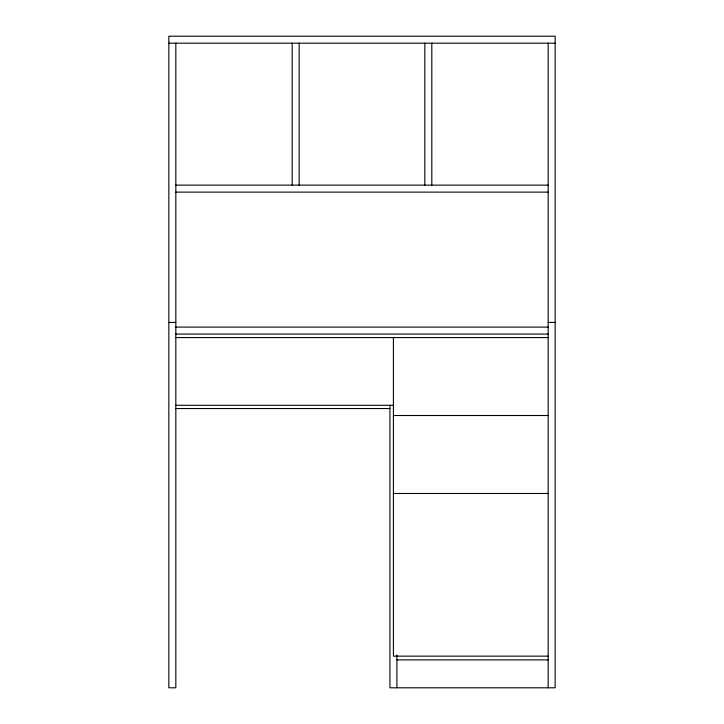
<?xml version="1.0" encoding="UTF-8"?>
<svg xmlns="http://www.w3.org/2000/svg" width="724" height="724" viewBox="0 0 724 724"><rect width="100%" height="100%" fill="white"/><g stroke="black" fill="none" stroke-linecap="round" stroke-linejoin="round"><path stroke-width="1.09" d="M168.846 43.178L555.154 43.178M175.832 185.136L548.168 185.136M175.832 192.122L548.168 192.122M168.846 322.442L175.832 322.442M548.168 322.442L555.154 322.442M175.832 327.094L548.168 327.094M175.832 334.072L548.168 334.072M175.832 337.565L548.168 337.565M175.832 405.286L393.413 405.286M175.615 408.544L389.928 408.544M393.413 415.522L548.168 415.522M393.413 493.487L548.168 493.487M548.168 656.152L393.413 656.152L393.413 337.565M396.906 659.872L548.168 659.872M548.168 43.178L548.168 687.8M431.812 43.178L431.812 185.136M424.834 43.178L424.834 185.136M396.906 655.048L396.906 687.8M389.928 405.431L389.928 687.8L555.154 687.8L555.154 36.2L168.846 36.2L168.846 687.8L175.832 687.8L175.832 43.178M299.166 43.178L299.166 185.136M292.188 43.178L292.188 185.136"/></g></svg>
